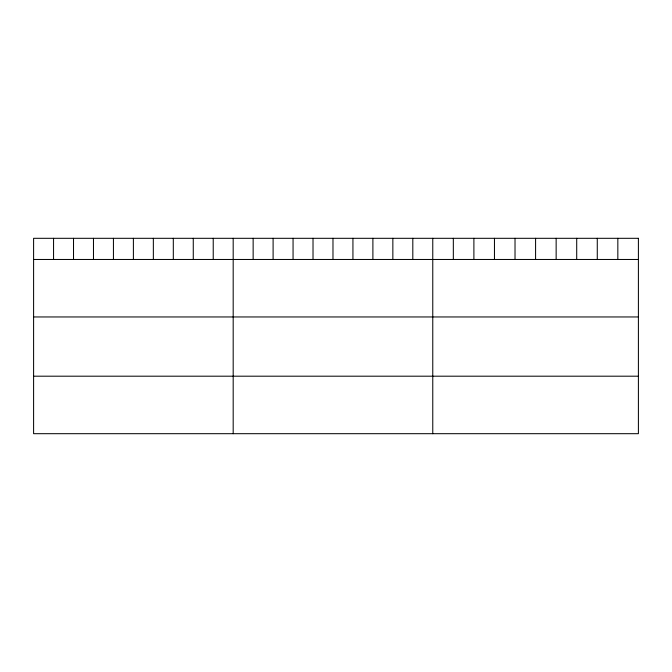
<?xml version="1.0" encoding="UTF-8"?>
<svg xmlns="http://www.w3.org/2000/svg" width="672" height="672" viewBox="0 0 672 672"><rect width="100%" height="100%" fill="white"/><g stroke="black" fill="none" stroke-linecap="round" stroke-linejoin="round"><path stroke-width="1.01" d="M33.6 259.468L638.4 259.468M33.6 316.957L638.4 316.957M33.6 376.194L638.4 376.194M617.837 238.308L617.837 259.468M597.274 238.308L597.274 259.468M576.71 238.308L576.71 259.468M556.147 238.308L556.147 259.468M535.584 238.308L535.584 259.468M515.021 238.308L515.021 259.468M494.458 238.308L494.458 259.468M473.894 238.308L473.894 259.468M453.331 238.308L453.331 259.468M432.768 238.308L432.768 433.692M412.81 238.308L412.81 259.468M392.851 238.308L392.851 259.468M372.893 238.308L372.893 259.468M352.934 238.308L352.934 259.468M332.976 238.308L332.976 259.468M313.018 238.308L313.018 259.468M293.059 238.308L293.059 259.468M273.101 238.308L273.101 259.468M253.142 238.308L253.142 259.468M233.184 238.308L233.184 433.692M213.226 238.308L213.226 259.468M193.267 238.308L193.267 259.468M173.309 238.308L173.309 259.468M153.35 238.308L153.35 259.468M133.392 238.308L133.392 259.468M113.434 238.308L113.434 259.468M93.475 238.308L93.475 259.468M73.517 238.308L73.517 259.468M53.558 238.308L53.558 259.468M638.4 238.308L33.6 238.308L33.6 433.692L638.4 433.692L638.4 238.308"/></g></svg>
